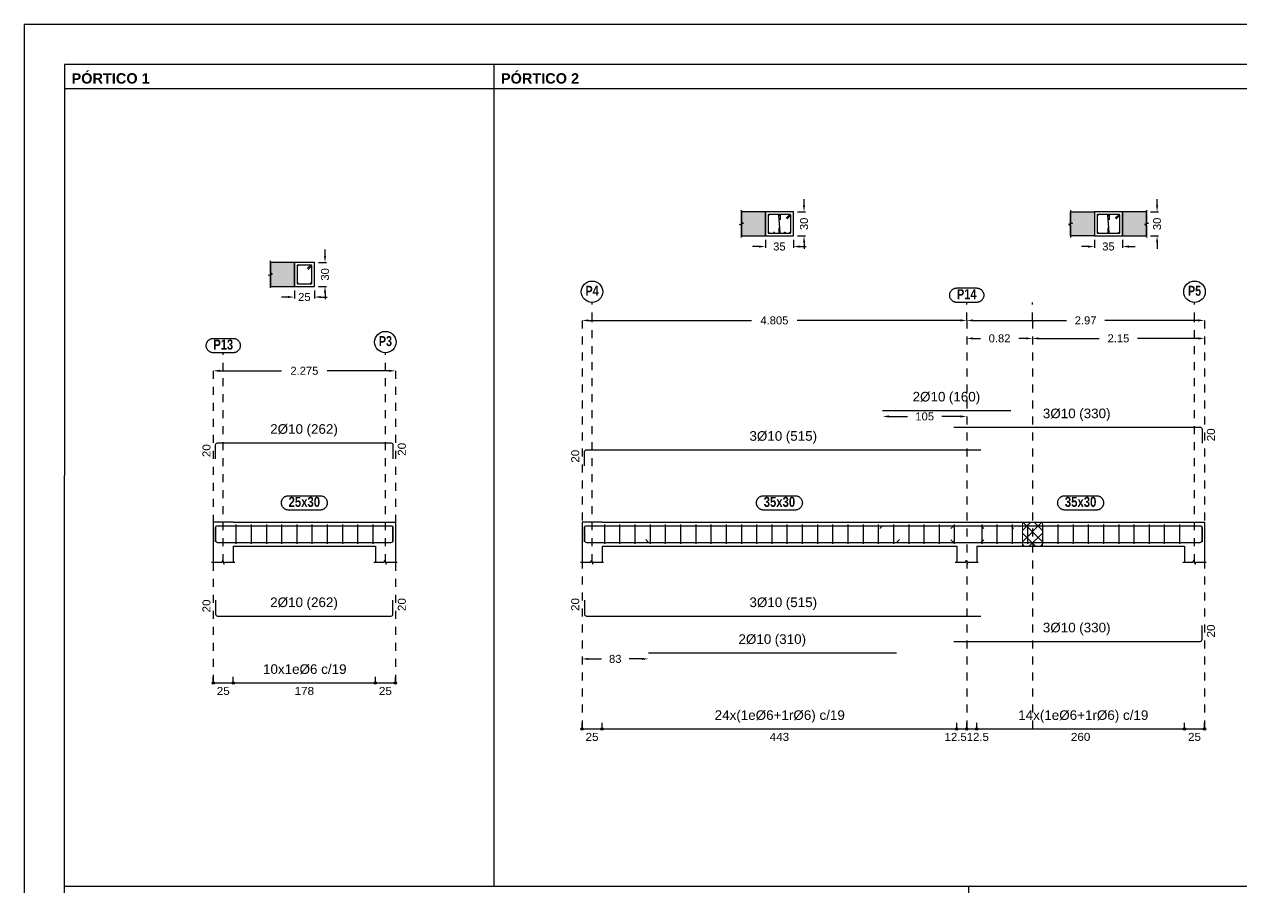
# Model space of a CAD drawing. Extents: x 2455 to 9764, y -806 to 181.
# Drawn here: x 4990.47 to 5005.68, y -489.4 to -478.61 of the extents above; entities that cross this region are included whole.
import ezdxf
from ezdxf.enums import TextEntityAlignment as Align

# ---------------------------------------------------------------- set-up
doc = ezdxf.new("R2010")
doc.units = 0
doc.header["$LTSCALE"] = 0.2
doc.header["$MEASUREMENT"] = 0
doc.linetypes.add('CYPE_RAYAPUNTO', pattern=[0.4125, 0.2025, -0.105, 0, -0.105])
doc.linetypes.add('PUNTOS2', pattern=[0.125, 0, -0.125])
doc.layers.add('01_cartela', color=6, linetype='CONTINUOUS', plot=False)
for name, color, linetype in [('01_cotas', 4, 'CONTINUOUS'), ('01_parcela', 7, 'CONTINUOUS'), ('01_primera', 5, 'CONTINUOUS'), ('01_texto cartela', 4, 'CONTINUOUS'), ('ALZ_CONT_NUDOS', 5, 'CONTINUOUS'), ('ALZ_CONT_VIG_HORMIGON', 5, 'CONTINUOUS'), ('ALZ_COT_COT_LIN_APOYOS', 120, 'CYPE_RAYAPUNTO'), ('ALZ_REF_REF_REFERENCIA', 3, 'CONTINUOUS'), ('ALZ_REF_TEXTO_REF_NOMBRE', 3, 'CONTINUOUS'), ('ARM_LONGITUDINAL_Ø10', 4, 'CONTINUOUS'), ('ARM_TRANSVERSAL_Ø6', 4, 'CONTINUOUS'), ('SEC_CONT_FORJADOS_SECCION', 8, 'CONTINUOUS'), ('SEC_CONT_VIG_HORMIGON_SECCION', 2, 'CONTINUOUS'), ('UNI_CORTANTES', 3, 'CONTINUOUS')]:
    doc.layers.add(name, color=color, linetype=linetype)
doc.layers.add('VIG_CARAS', color=5, linetype='CONTINUOUS', lineweight=9)
doc.styles.add('BERNARDO', font='GOTHICB.TTF')
doc.styles.add('CYPETXT_0.15', font='arial.ttf', dxfattribs={"height": 0.1})
doc.styles.add('Estilo1', font='swissel.ttf')
doc.styles.add('NIEVES2', font='sanss___.ttf')
doc.styles.add('NIEVES3', font='swisseb.ttf')
doc.styles.add('ROMANS', font='romans')
doc.dimstyles.new('DECIMAL-50', dxfattribs={"dimtxt": 0.08, "dimasz": 0.15, "dimexe": 0.05, "dimexo": 0.05, "dimgap": 0.09, "dimtad": 0, "dimzin": 0, "dimdsep": 46, "dimtxsty": 'ROMANS', "dimblk": 'DOTSMALL', "dimcen": 0.09, "dimclrt": 7, "dimadec": 0, "dimazin": 0, "dimtfac": 1.38, "dimtix": 1, "dimtofl": 0, "dimtmove": 2, "dimatfit": 3, "dimldrblk": 'OBLIQUE', "dimfxl": 1, "dimtolj": 1, "dimtzin": 0, "dimarcsym": 0})

# ---------------------------------------------------------------- blocks, each defined once
blk = doc.blocks.new('*D670')
at = {"layer": '01_cotas', "color": 0, "linetype": 'PUNTOS2', "lineweight": -2, "transparency": 16777216}
for p, q in [((4993.843, -481.937), (4993.843, -482.07)), ((4994.093, -481.937), (4994.093, -482.07))]:
    blk.add_line(p, q, dxfattribs=at)
at = {"layer": '01_cotas', "color": 0, "lineweight": -2, "transparency": 16777216}
for p, q in [((4993.763, -482.02), (4993.683, -482.02)), ((4994.173, -482.02), (4994.253, -482.02))]:
    blk.add_line(p, q, dxfattribs=at)
at = {"layer": '01_cotas', "color": 0, "transparency": 16777216}
for points in [[(4993.763, -482.007), (4993.763, -482.033), (4993.843, -482.02)], [(4994.173, -482.007), (4994.173, -482.033), (4994.093, -482.02)]]:
    blk.add_solid(points, dxfattribs=at)
at = {"layer": '01_cotas', "color": 5, "transparency": 16777216, "insert": (4993.968, -482.02), "char_height": 0.1, "attachment_point": 5, "style": 'Estilo1'}
blk.add_mtext('\\A1;25', dxfattribs=at)
blk = doc.blocks.new('*D671')
at = {"layer": '01_cotas', "color": 0, "lineweight": -2, "transparency": 16777216}
for p, q in [((4994.226, -481.507), (4994.226, -481.427)), ((4994.226, -481.967), (4994.226, -482.047))]:
    blk.add_line(p, q, dxfattribs=at)
at = {"layer": '01_cotas', "color": 0, "linetype": 'PUNTOS2', "lineweight": -2, "transparency": 16777216}
for p, q in [((4994.143, -481.587), (4994.276, -481.587)), ((4994.143, -481.887), (4994.276, -481.887))]:
    blk.add_line(p, q, dxfattribs=at)
at = {"layer": '01_cotas', "color": 0, "transparency": 16777216}
for points in [[(4994.212, -481.507), (4994.239, -481.507), (4994.226, -481.587)], [(4994.212, -481.967), (4994.239, -481.967), (4994.226, -481.887)]]:
    blk.add_solid(points, dxfattribs=at)
at = {"layer": '01_cotas', "color": 5, "transparency": 16777216, "insert": (4994.226, -481.737), "char_height": 0.1, "attachment_point": 5, "rotation": 90, "style": 'Estilo1'}
blk.add_mtext('\\A1;30', dxfattribs=at)
blk = doc.blocks.new('*D672')
at = {"layer": '01_cotas', "color": 0, "lineweight": -2, "transparency": 16777216}
for p, q in [((4992.91, -482.942), (4993.683, -482.942)), ((4995.025, -482.942), (4994.253, -482.942))]:
    blk.add_line(p, q, dxfattribs=at)
at = {"layer": '01_cotas', "color": 0, "transparency": 16777216}
for points in [[(4992.91, -482.928), (4992.91, -482.955), (4992.83, -482.942)], [(4995.025, -482.928), (4995.025, -482.955), (4995.105, -482.942)]]:
    blk.add_solid(points, dxfattribs=at)
at = {"layer": '01_cotas', "color": 5, "transparency": 16777216, "insert": (4993.968, -482.942), "char_height": 0.1, "attachment_point": 5, "style": 'Estilo1'}
blk.add_mtext('\\A1;2.275', dxfattribs=at)
blk = doc.blocks.new('*D673')
at = {"layer": '01_cotas', "color": 0, "linetype": 'PUNTOS2', "lineweight": -2, "transparency": 16777216}
for p, q in [((4999.726, -481.306), (4999.726, -481.439)), ((5000.076, -481.306), (5000.076, -481.439))]:
    blk.add_line(p, q, dxfattribs=at)
at = {"layer": '01_cotas', "color": 0, "lineweight": -2, "transparency": 16777216}
for p, q in [((4999.646, -481.389), (4999.566, -481.389)), ((5000.156, -481.389), (5000.236, -481.389))]:
    blk.add_line(p, q, dxfattribs=at)
at = {"layer": '01_cotas', "color": 0, "transparency": 16777216}
for points in [[(4999.646, -481.376), (4999.646, -481.403), (4999.726, -481.389)], [(5000.156, -481.376), (5000.156, -481.403), (5000.076, -481.389)]]:
    blk.add_solid(points, dxfattribs=at)
at = {"layer": '01_cotas', "color": 5, "transparency": 16777216, "insert": (4999.901, -481.389), "char_height": 0.1, "attachment_point": 5, "style": 'Estilo1'}
blk.add_mtext('\\A1;35', dxfattribs=at)
blk = doc.blocks.new('*D674')
at = {"layer": '01_cotas', "color": 0, "lineweight": -2, "transparency": 16777216}
for p, q in [((5000.209, -480.876), (5000.209, -480.796)), ((5000.209, -481.336), (5000.209, -481.416))]:
    blk.add_line(p, q, dxfattribs=at)
at = {"layer": '01_cotas', "color": 0, "linetype": 'PUNTOS2', "lineweight": -2, "transparency": 16777216}
for p, q in [((5000.126, -480.956), (5000.259, -480.956)), ((5000.126, -481.256), (5000.259, -481.256))]:
    blk.add_line(p, q, dxfattribs=at)
at = {"layer": '01_cotas', "color": 0, "transparency": 16777216}
for points in [[(5000.196, -480.876), (5000.222, -480.876), (5000.209, -480.956)], [(5000.196, -481.336), (5000.222, -481.336), (5000.209, -481.256)]]:
    blk.add_solid(points, dxfattribs=at)
at = {"layer": '01_cotas', "color": 5, "transparency": 16777216, "insert": (5000.209, -481.106), "char_height": 0.1, "attachment_point": 5, "rotation": 90, "style": 'Estilo1'}
blk.add_mtext('\\A1;30', dxfattribs=at)
blk = doc.blocks.new('*D675')
at = {"layer": '01_cotas', "color": 0, "linetype": 'PUNTOS2', "lineweight": -2, "transparency": 16777216}
for p, q in [((5003.836, -481.306), (5003.836, -481.439)), ((5004.186, -481.306), (5004.186, -481.439))]:
    blk.add_line(p, q, dxfattribs=at)
at = {"layer": '01_cotas', "color": 0, "lineweight": -2, "transparency": 16777216}
for p, q in [((5003.756, -481.389), (5003.676, -481.389)), ((5004.266, -481.389), (5004.346, -481.389))]:
    blk.add_line(p, q, dxfattribs=at)
at = {"layer": '01_cotas', "color": 0, "transparency": 16777216}
for points in [[(5003.756, -481.376), (5003.756, -481.403), (5003.836, -481.389)], [(5004.266, -481.376), (5004.266, -481.403), (5004.186, -481.389)]]:
    blk.add_solid(points, dxfattribs=at)
at = {"layer": '01_cotas', "color": 5, "transparency": 16777216, "insert": (5004.011, -481.389), "char_height": 0.1, "attachment_point": 5, "style": 'Estilo1'}
blk.add_mtext('\\A1;35', dxfattribs=at)
blk = doc.blocks.new('*D676')
at = {"layer": '01_cotas', "color": 0, "lineweight": -2, "transparency": 16777216}
for p, q in [((5004.619, -480.876), (5004.619, -480.796)), ((5004.619, -481.336), (5004.619, -481.416))]:
    blk.add_line(p, q, dxfattribs=at)
at = {"layer": '01_cotas', "color": 0, "linetype": 'PUNTOS2', "lineweight": -2, "transparency": 16777216}
for p, q in [((5004.536, -480.956), (5004.669, -480.956)), ((5004.536, -481.256), (5004.669, -481.256))]:
    blk.add_line(p, q, dxfattribs=at)
at = {"layer": '01_cotas', "color": 0, "transparency": 16777216}
for points in [[(5004.606, -480.876), (5004.632, -480.876), (5004.619, -480.956)], [(5004.606, -481.336), (5004.632, -481.336), (5004.619, -481.256)]]:
    blk.add_solid(points, dxfattribs=at)
at = {"layer": '01_cotas', "color": 5, "transparency": 16777216, "insert": (5004.619, -481.106), "char_height": 0.1, "attachment_point": 5, "rotation": 90, "style": 'Estilo1'}
blk.add_mtext('\\A1;30', dxfattribs=at)
blk = doc.blocks.new('*D677')
at = {"layer": '01_cotas', "color": 0, "lineweight": -2, "transparency": 16777216}
for p, q in [((5002.321, -482.537), (5002.412, -482.537)), ((5002.981, -482.537), (5002.89, -482.537))]:
    blk.add_line(p, q, dxfattribs=at)
at = {"layer": '01_cotas', "color": 0, "transparency": 16777216}
for points in [[(5002.321, -482.524), (5002.321, -482.551), (5002.241, -482.537)], [(5002.981, -482.524), (5002.981, -482.551), (5003.061, -482.537)]]:
    blk.add_solid(points, dxfattribs=at)
at = {"layer": '01_cotas', "color": 5, "transparency": 16777216, "insert": (5002.651, -482.537), "char_height": 0.1, "attachment_point": 5, "style": 'Estilo1'}
blk.add_mtext('\\A1;0.82', dxfattribs=at)
blk = doc.blocks.new('*D678')
at = {"layer": '01_cotas', "color": 0, "lineweight": -2, "transparency": 16777216}
for p, q in [((5003.141, -482.537), (5003.896, -482.537)), ((5005.131, -482.537), (5004.376, -482.537))]:
    blk.add_line(p, q, dxfattribs=at)
at = {"layer": '01_cotas', "color": 0, "transparency": 16777216}
for points in [[(5003.141, -482.524), (5003.141, -482.551), (5003.061, -482.537)], [(5005.131, -482.524), (5005.131, -482.551), (5005.211, -482.537)]]:
    blk.add_solid(points, dxfattribs=at)
at = {"layer": '01_cotas', "color": 5, "transparency": 16777216, "insert": (5004.136, -482.537), "char_height": 0.1, "attachment_point": 5, "style": 'Estilo1'}
blk.add_mtext('\\A1;2.15', dxfattribs=at)
blk = doc.blocks.new('*D679')
at = {"layer": '01_cotas', "color": 0, "lineweight": -2, "transparency": 16777216}
for p, q in [((4997.516, -482.312), (4999.553, -482.312)), ((5002.161, -482.312), (5000.124, -482.312))]:
    blk.add_line(p, q, dxfattribs=at)
at = {"layer": '01_cotas', "color": 0, "transparency": 16777216}
for points in [[(4997.516, -482.299), (4997.516, -482.326), (4997.436, -482.312)], [(5002.161, -482.299), (5002.161, -482.326), (5002.241, -482.312)]]:
    blk.add_solid(points, dxfattribs=at)
at = {"layer": '01_cotas', "color": 5, "transparency": 16777216, "insert": (4999.839, -482.312), "char_height": 0.1, "attachment_point": 5, "style": 'Estilo1'}
blk.add_mtext('\\A1;4.805', dxfattribs=at)
blk = doc.blocks.new('*D680')
at = {"layer": '01_cotas', "color": 0, "lineweight": -2, "transparency": 16777216}
for p, q in [((5002.321, -482.312), (5003.488, -482.312)), ((5005.131, -482.312), (5003.965, -482.312))]:
    blk.add_line(p, q, dxfattribs=at)
at = {"layer": '01_cotas', "color": 0, "transparency": 16777216}
for points in [[(5002.321, -482.299), (5002.321, -482.326), (5002.241, -482.312)], [(5005.131, -482.299), (5005.131, -482.326), (5005.211, -482.312)]]:
    blk.add_solid(points, dxfattribs=at)
at = {"layer": '01_cotas', "color": 5, "transparency": 16777216, "insert": (5003.726, -482.312), "char_height": 0.1, "attachment_point": 5, "style": 'Estilo1'}
blk.add_mtext('\\A1;2.97', dxfattribs=at)
blk = doc.blocks.new('*D681')
at = {"layer": '01_cotas', "color": 0, "lineweight": -2, "transparency": 16777216}
for p, q in [((5001.271, -483.512), (5001.502, -483.512)), ((5002.161, -483.512), (5001.93, -483.512))]:
    blk.add_line(p, q, dxfattribs=at)
at = {"layer": '01_cotas', "color": 0, "transparency": 16777216}
for points in [[(5001.271, -483.499), (5001.271, -483.526), (5001.191, -483.512)], [(5002.161, -483.499), (5002.161, -483.526), (5002.241, -483.512)]]:
    blk.add_solid(points, dxfattribs=at)
at = {"layer": '01_cotas', "color": 5, "transparency": 16777216, "insert": (5001.716, -483.512), "char_height": 0.1, "attachment_point": 5, "style": 'Estilo1'}
blk.add_mtext('\\A1;105', dxfattribs=at)
blk = doc.blocks.new('*D682')
at = {"layer": '01_cotas', "color": 0, "lineweight": -2, "transparency": 16777216}
for p, q in [((4997.516, -486.542), (4997.679, -486.542)), ((4998.186, -486.542), (4998.024, -486.542))]:
    blk.add_line(p, q, dxfattribs=at)
at = {"layer": '01_cotas', "color": 0, "transparency": 16777216}
for points in [[(4997.516, -486.528), (4997.516, -486.555), (4997.436, -486.542)], [(4998.186, -486.528), (4998.186, -486.555), (4998.266, -486.542)]]:
    blk.add_solid(points, dxfattribs=at)
at = {"layer": '01_cotas', "color": 5, "transparency": 16777216, "insert": (4997.851, -486.542), "char_height": 0.1, "attachment_point": 5, "style": 'Estilo1'}
blk.add_mtext('\\A1;83', dxfattribs=at)

msp = doc.modelspace()

# ---------------------------------------------------------------- hatches: boundary and pattern name
at = {"layer": 'SEC_CONT_FORJADOS_SECCION', "true_color": 0xdad7d3}
for points in [[(4999.426, -481.256), (4999.726, -481.256), (4999.726, -480.956), (4999.426, -480.956)], [(5003.536, -480.956), (5003.836, -480.956), (5003.836, -481.256), (5003.536, -481.256)], [(5004.486, -480.956), (5004.186, -480.956), (5004.186, -481.256), (5004.486, -481.256)], [(4993.543, -481.887), (4993.843, -481.887), (4993.843, -481.587), (4993.543, -481.587)]]:
    msp.add_hatch(color=254, dxfattribs=at).paths.add_polyline_path(points)

# ---------------------------------------------------------------- linework, layer by layer
at = {"layer": '01_cartela', "color": 3}
msp.add_lwpolyline([(4990.47, -478.613), (4990.47, -500.148), (5021.108, -500.148), (5021.108, -478.613)], close=True, dxfattribs=at)
at = {"layer": '01_parcela', "color": 7, "ltscale": 2.5}
for p, q in [((4990.97, -479.113), (4990.969, -489.38)), ((5020.608, -479.113), (4990.97, -479.113)), ((4996.334, -479.113), (4996.333, -489.38)), ((4990.969, -489.38), (5020.609, -489.38)), ((4990.969, -489.38), (4990.971, -499.648)), ((5002.263, -489.38), (5002.264, -499.648))]:
    msp.add_line(p, q, dxfattribs=at)
at = {"layer": '01_primera', "ltscale": 2.5}
msp.add_line((4990.97, -479.415), (5020.608, -479.415), dxfattribs=at)
at = {"layer": 'ALZ_CONT_NUDOS', "lineweight": 0}
for p, q in [((5002.936, -484.936), (5003.04, -484.832)), ((5002.936, -485.077), (5003.181, -484.832)), ((5003.186, -485.077), (5002.941, -484.832)), ((5003.186, -484.936), (5003.082, -484.832)), ((5003.099, -485.132), (5002.936, -484.969)), ((5003.023, -485.132), (5003.186, -484.969)), ((5002.958, -485.132), (5002.936, -485.11)), ((5003.164, -485.132), (5003.186, -485.11))]:
    msp.add_line(p, q, dxfattribs=at)
at = {"layer": 'ALZ_CONT_NUDOS'}
for p, q in [((4992.83, -485.132), (4992.83, -485.332)), ((4993.08, -485.132), (4993.08, -485.332)), ((4994.855, -485.132), (4994.855, -485.332)), ((4995.105, -485.132), (4995.105, -485.332)), ((4997.436, -485.132), (4997.436, -485.332)), ((4997.686, -485.132), (4997.686, -485.332)), ((5002.116, -485.132), (5002.116, -485.332)), ((5002.366, -485.132), (5002.366, -485.332)), ((5004.961, -485.132), (5004.961, -485.332)), ((5005.211, -485.132), (5005.211, -485.332))]:
    msp.add_line(p, q, dxfattribs=at)
for points in [[(4993.08, -484.832), (4992.83, -484.832), (4992.83, -485.132)], [(4994.855, -484.832), (4995.105, -484.832), (4995.105, -485.132)], [(4997.686, -484.832), (4997.436, -484.832), (4997.436, -485.132)], [(5002.116, -484.832), (5002.366, -484.832)], [(5004.961, -484.832), (5005.211, -484.832), (5005.211, -485.132)], [(4992.81, -485.332), (4992.94, -485.332), (4992.948, -485.307), (4992.963, -485.357), (4992.97, -485.332), (4993.1, -485.332)], [(4994.835, -485.332), (4994.965, -485.332), (4994.973, -485.307), (4994.988, -485.357), (4994.995, -485.332), (4995.125, -485.332)], [(4997.416, -485.332), (4997.546, -485.332), (4997.554, -485.307), (4997.569, -485.357), (4997.576, -485.332), (4997.706, -485.332)], [(5002.096, -485.332), (5002.226, -485.332), (5002.234, -485.307), (5002.249, -485.357), (5002.256, -485.332), (5002.386, -485.332)], [(5004.941, -485.332), (5005.071, -485.332), (5005.079, -485.307), (5005.094, -485.357), (5005.101, -485.332), (5005.231, -485.332)]]:
    msp.add_lwpolyline(points, dxfattribs=at)
at = {"layer": 'ALZ_CONT_NUDOS', "lineweight": 0}
msp.add_lwpolyline([(5002.936, -484.832), (5002.936, -485.132), (5003.186, -485.132), (5003.186, -484.832), (5002.936, -484.832)], close=True, dxfattribs=at)
at = {"layer": 'ALZ_CONT_VIG_HORMIGON'}
for p, q in [((4993.08, -484.832), (4994.855, -484.832)), ((4997.686, -484.832), (5002.116, -484.832)), ((5002.366, -484.832), (5003.061, -484.832)), ((5003.061, -484.832), (5004.961, -484.832)), ((4993.08, -485.132), (4994.855, -485.132)), ((4997.686, -485.132), (5002.116, -485.132)), ((5002.366, -485.132), (5003.061, -485.132)), ((5003.061, -485.132), (5004.961, -485.132))]:
    msp.add_line(p, q, dxfattribs=at)
at = {"layer": 'ALZ_COT_COT_LIN_APOYOS'}
for p, q in [((4997.561, -482.312), (4997.561, -482.087)), ((5002.241, -482.312), (5002.241, -482.087)), ((5003.061, -482.312), (5003.061, -482.087)), ((5005.086, -482.312), (5005.086, -482.087)), ((4997.436, -482.312), (4997.436, -487.416)), ((4997.561, -485.332), (4997.561, -482.312)), ((5002.241, -482.312), (5002.241, -487.416)), ((5002.241, -482.312), (5002.241, -487.416)), ((5003.061, -482.312), (5003.061, -487.416)), ((5005.086, -485.332), (5005.086, -482.312)), ((5005.211, -482.312), (5005.211, -487.416)), ((5005.211, -482.312), (5005.211, -487.416)), ((4992.955, -482.942), (4992.955, -482.717)), ((4994.98, -482.942), (4994.98, -482.717)), ((4992.83, -482.942), (4992.83, -486.842)), ((4992.955, -485.332), (4992.955, -482.942)), ((4994.98, -485.332), (4994.98, -482.942)), ((4995.105, -482.942), (4995.105, -486.842))]:
    msp.add_line(p, q, dxfattribs=at)
at = {"layer": 'ALZ_REF_REF_REFERENCIA'}
for points in [[(5002.364, -481.907), (5002.37, -481.908), (5002.376, -481.908), (5002.382, -481.909), (5002.388, -481.911), (5002.394, -481.912), (5002.399, -481.914), (5002.405, -481.917), (5002.41, -481.92), (5002.415, -481.923), (5002.42, -481.927), (5002.424, -481.931), (5002.429, -481.935), (5002.433, -481.939), (5002.436, -481.944), (5002.44, -481.949), (5002.443, -481.954), (5002.446, -481.959), (5002.448, -481.965), (5002.45, -481.971), (5002.452, -481.976), (5002.453, -481.982), (5002.454, -481.988), (5002.454, -481.994), (5002.454, -482), (5002.454, -482.006), (5002.453, -482.012), (5002.452, -482.018), (5002.45, -482.024), (5002.448, -482.03), (5002.446, -482.035), (5002.443, -482.041), (5002.44, -482.046), (5002.436, -482.051), (5002.433, -482.055), (5002.429, -482.06), (5002.424, -482.064), (5002.42, -482.068), (5002.415, -482.072), (5002.41, -482.075), (5002.405, -482.078), (5002.399, -482.08), (5002.394, -482.082), (5002.388, -482.084), (5002.382, -482.086), (5002.376, -482.087), (5002.37, -482.087), (5002.364, -482.087), (5002.118, -482.087), (5002.112, -482.087), (5002.106, -482.087), (5002.1, -482.086), (5002.094, -482.084), (5002.089, -482.082), (5002.083, -482.08), (5002.077, -482.078), (5002.072, -482.075), (5002.067, -482.072), (5002.062, -482.068), (5002.058, -482.064), (5002.053, -482.06), (5002.049, -482.055), (5002.046, -482.051), (5002.042, -482.046), (5002.039, -482.041), (5002.036, -482.035), (5002.034, -482.03), (5002.032, -482.024), (5002.03, -482.018), (5002.029, -482.012), (5002.028, -482.006), (5002.028, -482), (5002.028, -481.994), (5002.028, -481.988), (5002.029, -481.982), (5002.03, -481.976), (5002.032, -481.971), (5002.034, -481.965), (5002.036, -481.959), (5002.039, -481.954), (5002.042, -481.949), (5002.046, -481.944), (5002.049, -481.939), (5002.053, -481.935), (5002.058, -481.931), (5002.062, -481.927), (5002.067, -481.923), (5002.072, -481.92), (5002.077, -481.917), (5002.083, -481.914), (5002.089, -481.912), (5002.094, -481.911), (5002.1, -481.909), (5002.106, -481.908), (5002.112, -481.908), (5002.118, -481.907), (5002.364, -481.907)], [(4993.078, -482.537), (4993.084, -482.537), (4993.09, -482.538), (4993.096, -482.539), (4993.102, -482.54), (4993.108, -482.542), (4993.113, -482.544), (4993.119, -482.546), (4993.124, -482.549), (4993.129, -482.553), (4993.134, -482.556), (4993.138, -482.56), (4993.143, -482.564), (4993.147, -482.569), (4993.151, -482.573), (4993.154, -482.578), (4993.157, -482.583), (4993.16, -482.589), (4993.162, -482.594), (4993.164, -482.6), (4993.166, -482.606), (4993.167, -482.612), (4993.168, -482.618), (4993.168, -482.624), (4993.168, -482.63), (4993.168, -482.636), (4993.167, -482.642), (4993.166, -482.648), (4993.164, -482.653), (4993.162, -482.659), (4993.16, -482.665), (4993.157, -482.67), (4993.154, -482.675), (4993.151, -482.68), (4993.147, -482.685), (4993.143, -482.689), (4993.138, -482.693), (4993.134, -482.697), (4993.129, -482.701), (4993.124, -482.704), (4993.119, -482.707), (4993.113, -482.71), (4993.108, -482.712), (4993.102, -482.714), (4993.096, -482.715), (4993.09, -482.716), (4993.084, -482.717), (4993.078, -482.717), (4992.832, -482.717), (4992.826, -482.717), (4992.82, -482.716), (4992.814, -482.715), (4992.808, -482.714), (4992.803, -482.712), (4992.797, -482.71), (4992.791, -482.707), (4992.786, -482.704), (4992.781, -482.701), (4992.776, -482.697), (4992.772, -482.693), (4992.767, -482.689), (4992.763, -482.685), (4992.76, -482.68), (4992.756, -482.675), (4992.753, -482.67), (4992.75, -482.665), (4992.748, -482.659), (4992.746, -482.653), (4992.745, -482.648), (4992.743, -482.642), (4992.743, -482.636), (4992.742, -482.63), (4992.742, -482.624), (4992.743, -482.618), (4992.743, -482.612), (4992.745, -482.606), (4992.746, -482.6), (4992.748, -482.594), (4992.75, -482.589), (4992.753, -482.583), (4992.756, -482.578), (4992.76, -482.573), (4992.763, -482.569), (4992.767, -482.564), (4992.772, -482.56), (4992.776, -482.556), (4992.781, -482.553), (4992.786, -482.549), (4992.791, -482.546), (4992.797, -482.544), (4992.803, -482.542), (4992.808, -482.54), (4992.814, -482.539), (4992.82, -482.538), (4992.826, -482.537), (4992.832, -482.537), (4993.078, -482.537)]]:
    msp.add_lwpolyline(points, close=True, dxfattribs=at)
for centre in [(4997.561, -481.954), (5005.086, -481.954), (4994.98, -482.583)]:
    msp.add_circle(centre, 0.134, dxfattribs=at)
at = {"layer": 'ALZ_REF_TEXTO_REF_NOMBRE', "color": 5}
for points in [[(4994.164, -484.502), (4994.17, -484.502), (4994.176, -484.503), (4994.182, -484.504), (4994.188, -484.505), (4994.194, -484.507), (4994.199, -484.509), (4994.205, -484.511), (4994.21, -484.514), (4994.215, -484.518), (4994.22, -484.521), (4994.225, -484.525), (4994.229, -484.529), (4994.233, -484.534), (4994.237, -484.538), (4994.24, -484.543), (4994.243, -484.548), (4994.246, -484.554), (4994.248, -484.559), (4994.25, -484.565), (4994.252, -484.571), (4994.253, -484.577), (4994.254, -484.583), (4994.254, -484.589), (4994.254, -484.595), (4994.254, -484.601), (4994.253, -484.607), (4994.252, -484.613), (4994.25, -484.618), (4994.248, -484.624), (4994.246, -484.63), (4994.243, -484.635), (4994.24, -484.64), (4994.237, -484.645), (4994.233, -484.65), (4994.229, -484.654), (4994.225, -484.658), (4994.22, -484.662), (4994.215, -484.666), (4994.21, -484.669), (4994.205, -484.672), (4994.199, -484.675), (4994.194, -484.677), (4994.188, -484.679), (4994.182, -484.68), (4994.176, -484.681), (4994.17, -484.682), (4994.164, -484.682), (4993.771, -484.682), (4993.765, -484.682), (4993.759, -484.681), (4993.753, -484.68), (4993.747, -484.679), (4993.742, -484.677), (4993.736, -484.675), (4993.731, -484.672), (4993.725, -484.669), (4993.72, -484.666), (4993.715, -484.662), (4993.711, -484.658), (4993.706, -484.654), (4993.702, -484.65), (4993.699, -484.645), (4993.695, -484.64), (4993.692, -484.635), (4993.69, -484.63), (4993.687, -484.624), (4993.685, -484.618), (4993.684, -484.613), (4993.682, -484.607), (4993.682, -484.601), (4993.681, -484.595), (4993.681, -484.589), (4993.682, -484.583), (4993.682, -484.577), (4993.684, -484.571), (4993.685, -484.565), (4993.687, -484.559), (4993.69, -484.554), (4993.692, -484.548), (4993.695, -484.543), (4993.699, -484.538), (4993.702, -484.534), (4993.706, -484.529), (4993.711, -484.525), (4993.715, -484.521), (4993.72, -484.518), (4993.725, -484.514), (4993.731, -484.511), (4993.736, -484.509), (4993.742, -484.507), (4993.747, -484.505), (4993.753, -484.504), (4993.759, -484.503), (4993.765, -484.502), (4993.771, -484.502), (4994.164, -484.502)], [(5000.098, -484.502), (5000.104, -484.502), (5000.11, -484.503), (5000.116, -484.504), (5000.121, -484.505), (5000.127, -484.507), (5000.133, -484.509), (5000.138, -484.511), (5000.143, -484.514), (5000.149, -484.518), (5000.153, -484.521), (5000.158, -484.525), (5000.162, -484.529), (5000.166, -484.534), (5000.17, -484.538), (5000.173, -484.543), (5000.177, -484.548), (5000.179, -484.554), (5000.182, -484.559), (5000.184, -484.565), (5000.185, -484.571), (5000.186, -484.577), (5000.187, -484.583), (5000.188, -484.589), (5000.188, -484.595), (5000.187, -484.601), (5000.186, -484.607), (5000.185, -484.613), (5000.184, -484.618), (5000.182, -484.624), (5000.179, -484.63), (5000.177, -484.635), (5000.173, -484.64), (5000.17, -484.645), (5000.166, -484.65), (5000.162, -484.654), (5000.158, -484.658), (5000.153, -484.662), (5000.149, -484.666), (5000.143, -484.669), (5000.138, -484.672), (5000.133, -484.675), (5000.127, -484.677), (5000.121, -484.679), (5000.116, -484.68), (5000.11, -484.681), (5000.104, -484.682), (5000.098, -484.682), (4999.705, -484.682), (4999.699, -484.682), (4999.693, -484.681), (4999.687, -484.68), (4999.681, -484.679), (4999.675, -484.677), (4999.669, -484.675), (4999.664, -484.672), (4999.659, -484.669), (4999.654, -484.666), (4999.649, -484.662), (4999.644, -484.658), (4999.64, -484.654), (4999.636, -484.65), (4999.632, -484.645), (4999.629, -484.64), (4999.626, -484.635), (4999.623, -484.63), (4999.621, -484.624), (4999.619, -484.618), (4999.617, -484.613), (4999.616, -484.607), (4999.615, -484.601), (4999.615, -484.595), (4999.615, -484.589), (4999.615, -484.583), (4999.616, -484.577), (4999.617, -484.571), (4999.619, -484.565), (4999.621, -484.559), (4999.623, -484.554), (4999.626, -484.548), (4999.629, -484.543), (4999.632, -484.538), (4999.636, -484.534), (4999.64, -484.529), (4999.644, -484.525), (4999.649, -484.521), (4999.654, -484.518), (4999.659, -484.514), (4999.664, -484.511), (4999.669, -484.509), (4999.675, -484.507), (4999.681, -484.505), (4999.687, -484.504), (4999.693, -484.503), (4999.699, -484.502), (4999.705, -484.502), (5000.098, -484.502)], [(5003.86, -484.502), (5003.866, -484.502), (5003.872, -484.503), (5003.878, -484.504), (5003.884, -484.505), (5003.89, -484.507), (5003.895, -484.509), (5003.901, -484.511), (5003.906, -484.514), (5003.911, -484.518), (5003.916, -484.521), (5003.92, -484.525), (5003.925, -484.529), (5003.929, -484.534), (5003.933, -484.538), (5003.936, -484.543), (5003.939, -484.548), (5003.942, -484.554), (5003.944, -484.559), (5003.946, -484.565), (5003.948, -484.571), (5003.949, -484.577), (5003.95, -484.583), (5003.95, -484.589), (5003.95, -484.595), (5003.95, -484.601), (5003.949, -484.607), (5003.948, -484.613), (5003.946, -484.618), (5003.944, -484.624), (5003.942, -484.63), (5003.939, -484.635), (5003.936, -484.64), (5003.933, -484.645), (5003.929, -484.65), (5003.925, -484.654), (5003.92, -484.658), (5003.916, -484.662), (5003.911, -484.666), (5003.906, -484.669), (5003.901, -484.672), (5003.895, -484.675), (5003.89, -484.677), (5003.884, -484.679), (5003.878, -484.68), (5003.872, -484.681), (5003.866, -484.682), (5003.86, -484.682), (5003.467, -484.682), (5003.461, -484.682), (5003.455, -484.681), (5003.449, -484.68), (5003.443, -484.679), (5003.438, -484.677), (5003.432, -484.675), (5003.427, -484.672), (5003.421, -484.669), (5003.416, -484.666), (5003.411, -484.662), (5003.407, -484.658), (5003.402, -484.654), (5003.398, -484.65), (5003.395, -484.645), (5003.391, -484.64), (5003.388, -484.635), (5003.385, -484.63), (5003.383, -484.624), (5003.381, -484.618), (5003.38, -484.613), (5003.378, -484.607), (5003.378, -484.601), (5003.377, -484.595), (5003.377, -484.589), (5003.378, -484.583), (5003.378, -484.577), (5003.38, -484.571), (5003.381, -484.565), (5003.383, -484.559), (5003.385, -484.554), (5003.388, -484.548), (5003.391, -484.543), (5003.395, -484.538), (5003.398, -484.534), (5003.402, -484.529), (5003.407, -484.525), (5003.411, -484.521), (5003.416, -484.518), (5003.421, -484.514), (5003.427, -484.511), (5003.432, -484.509), (5003.438, -484.507), (5003.443, -484.505), (5003.449, -484.504), (5003.455, -484.503), (5003.461, -484.502), (5003.467, -484.502), (5003.86, -484.502)]]:
    msp.add_lwpolyline(points, close=True, dxfattribs=at)
at = {"layer": 'ARM_LONGITUDINAL_Ø10'}
for p, q in [((5001.191, -484.878), (5001.156, -484.913)), ((5002.081, -484.878), (5002.044, -484.911)), ((5002.416, -484.878), (5002.453, -484.912)), ((5002.791, -484.878), (5002.827, -484.913)), ((4998.266, -485.086), (4998.231, -485.05)), ((5001.366, -485.086), (5001.402, -485.05)), ((5002.081, -485.086), (5002.044, -485.053)), ((5002.416, -485.086), (5002.453, -485.052))]:
    msp.add_line(p, q, dxfattribs=at)
for points in [[(5001.191, -483.437), (5002.791, -483.437)], [(5002.081, -483.646), (5005.156, -483.646), (5005.166, -483.648), (5005.174, -483.654), (5005.179, -483.662), (5005.181, -483.671), (5005.181, -483.846)], [(4992.86, -484.042), (4992.86, -483.867), (4992.862, -483.857), (4992.867, -483.849), (4992.876, -483.844), (4992.885, -483.842), (4995.05, -483.842), (4995.06, -483.844), (4995.068, -483.849), (4995.073, -483.857), (4995.075, -483.867), (4995.075, -484.042)], [(4997.466, -484.129), (4997.466, -483.954), (4997.468, -483.944), (4997.474, -483.936), (4997.482, -483.93), (4997.491, -483.929), (5002.416, -483.929)], [(4992.86, -485.078), (4992.86, -484.903), (4992.862, -484.893), (4992.867, -484.885), (4992.876, -484.88), (4992.885, -484.878), (4995.05, -484.878), (4995.06, -484.88), (4995.068, -484.885), (4995.073, -484.893), (4995.075, -484.903), (4995.075, -485.078)], [(4992.86, -484.886), (4992.86, -485.061), (4992.862, -485.07), (4992.867, -485.078), (4992.876, -485.084), (4992.885, -485.086), (4995.05, -485.086), (4995.06, -485.084), (4995.068, -485.078), (4995.073, -485.07), (4995.075, -485.061), (4995.075, -484.886)], [(4997.466, -485.078), (4997.466, -484.903), (4997.468, -484.893), (4997.474, -484.885), (4997.482, -484.88), (4997.491, -484.878), (5002.416, -484.878)], [(4997.466, -484.886), (4997.466, -485.061), (4997.468, -485.07), (4997.474, -485.078), (4997.482, -485.084), (4997.491, -485.086), (5002.416, -485.086)], [(5001.191, -484.878), (5002.791, -484.878)], [(5002.081, -484.878), (5005.156, -484.878), (5005.166, -484.88), (5005.174, -484.885), (5005.179, -484.893), (5005.181, -484.903), (5005.181, -485.078)], [(5002.081, -485.086), (5005.156, -485.086), (5005.166, -485.084), (5005.174, -485.078), (5005.179, -485.07), (5005.181, -485.061), (5005.181, -484.886)], [(4998.266, -485.086), (5001.366, -485.086)], [(4992.86, -485.807), (4992.86, -485.982), (4992.862, -485.991), (4992.867, -485.999), (4992.876, -486.005), (4992.885, -486.007), (4995.05, -486.007), (4995.06, -486.005), (4995.068, -485.999), (4995.073, -485.991), (4995.075, -485.982), (4995.075, -485.807)], [(4997.466, -485.807), (4997.466, -485.982), (4997.468, -485.991), (4997.474, -485.999), (4997.482, -486.005), (4997.491, -486.007), (5002.416, -486.007)], [(5002.081, -486.323), (5005.156, -486.323), (5005.166, -486.321), (5005.174, -486.316), (5005.179, -486.308), (5005.181, -486.298), (5005.181, -486.123)], [(4998.266, -486.467), (5001.366, -486.467)]]:
    msp.add_lwpolyline(points, dxfattribs=at)
for centre in [(4999.767, -480.997), (4999.901, -480.997), (5000.035, -480.997), (5003.877, -480.997), (5004.011, -480.997), (5004.145, -480.997), (4999.767, -481.215), (4999.834, -481.215), (4999.901, -481.215), (4999.968, -481.215), (5000.035, -481.215), (5003.877, -481.215), (5004.011, -481.215), (5004.145, -481.215), (4993.884, -481.628), (4994.052, -481.628), (4993.884, -481.846), (4994.052, -481.846)]:
    msp.add_circle(centre, 0.005, dxfattribs=at)
at = {"layer": 'ARM_TRANSVERSAL_Ø6'}
for p, q in [((4993.113, -484.862), (4993.113, -485.102)), ((4993.303, -484.862), (4993.303, -485.102)), ((4993.493, -484.862), (4993.493, -485.102)), ((4993.683, -484.862), (4993.683, -485.102)), ((4993.873, -484.862), (4993.873, -485.102)), ((4994.063, -484.862), (4994.063, -485.102)), ((4994.253, -484.862), (4994.253, -485.102)), ((4994.443, -484.862), (4994.443, -485.102)), ((4994.633, -484.862), (4994.633, -485.102)), ((4994.823, -484.862), (4994.823, -485.102)), ((4997.716, -484.862), (4997.716, -485.102)), ((4997.906, -484.862), (4997.906, -485.102)), ((4998.096, -484.862), (4998.096, -485.102)), ((4998.286, -484.862), (4998.286, -485.102)), ((4998.476, -484.862), (4998.476, -485.102)), ((4998.666, -484.862), (4998.666, -485.102)), ((4998.856, -484.862), (4998.856, -485.102)), ((4999.046, -484.862), (4999.046, -485.102)), ((4999.236, -484.862), (4999.236, -485.102)), ((4999.426, -484.862), (4999.426, -485.102)), ((4999.616, -484.862), (4999.616, -485.102)), ((4999.806, -484.862), (4999.806, -485.102)), ((4999.996, -484.862), (4999.996, -485.102)), ((5000.186, -484.862), (5000.186, -485.102)), ((5000.376, -484.862), (5000.376, -485.102)), ((5000.566, -484.862), (5000.566, -485.102)), ((5000.756, -484.862), (5000.756, -485.102)), ((5000.946, -484.862), (5000.946, -485.102)), ((5001.136, -484.862), (5001.136, -485.102)), ((5001.326, -484.862), (5001.326, -485.102)), ((5001.516, -484.862), (5001.516, -485.102)), ((5001.706, -484.862), (5001.706, -485.102)), ((5001.896, -484.862), (5001.896, -485.102)), ((5002.086, -484.862), (5002.086, -485.102)), ((5002.429, -484.862), (5002.429, -485.102)), ((5002.619, -484.862), (5002.619, -485.102)), ((5002.809, -484.862), (5002.809, -485.102)), ((5002.999, -484.862), (5002.999, -485.102)), ((5003.189, -484.862), (5003.189, -485.102)), ((5003.379, -484.862), (5003.379, -485.102)), ((5003.569, -484.862), (5003.569, -485.102)), ((5003.759, -484.862), (5003.759, -485.102)), ((5003.949, -484.862), (5003.949, -485.102)), ((5004.139, -484.862), (5004.139, -485.102)), ((5004.329, -484.862), (5004.329, -485.102)), ((5004.519, -484.862), (5004.519, -485.102)), ((5004.709, -484.862), (5004.709, -485.102)), ((5004.899, -484.862), (5004.899, -485.102))]:
    msp.add_line(p, q, dxfattribs=at)
for points in [[(4999.998, -481.045), (5000.041, -481.003), (5000.042, -481.002), (5000.042, -481), (5000.043, -480.999), (5000.043, -480.997), (5000.043, -480.996), (5000.042, -480.994), (5000.042, -480.993), (5000.041, -480.992), (5000.04, -480.991), (5000.038, -480.99), (5000.037, -480.99), (5000.035, -480.989), (4999.767, -480.989), (4999.764, -480.99), (4999.761, -480.992), (4999.76, -480.994), (4999.759, -480.997), (4999.759, -481.215), (4999.76, -481.218), (4999.761, -481.221), (4999.764, -481.223), (4999.767, -481.223), (5000.035, -481.223), (5000.038, -481.223), (5000.041, -481.221), (5000.042, -481.218), (5000.043, -481.215), (5000.043, -480.997), (5000.043, -480.996), (5000.042, -480.994), (5000.042, -480.993), (5000.041, -480.992), (5000.04, -480.991), (5000.038, -480.99), (5000.037, -480.99), (5000.035, -480.989), (5000.034, -480.989), (5000.033, -480.99), (5000.031, -480.99), (5000.03, -480.991), (5000.029, -480.992), (4999.987, -481.034)], [(4999.893, -481.155), (4999.893, -481.215), (4999.893, -481.217), (4999.894, -481.219), (4999.895, -481.22), (4999.896, -481.222), (4999.898, -481.223), (4999.899, -481.223), (4999.901, -481.223), (4999.903, -481.223), (4999.905, -481.223), (4999.906, -481.222), (4999.907, -481.22), (4999.908, -481.219), (4999.909, -481.217), (4999.909, -481.215), (4999.893, -480.997), (4999.893, -480.996), (4999.894, -480.994), (4999.895, -480.992), (4999.896, -480.991), (4999.898, -480.99), (4999.899, -480.99), (4999.901, -480.989), (4999.903, -480.99), (4999.905, -480.99), (4999.906, -480.991), (4999.907, -480.992), (4999.908, -480.994), (4999.909, -480.996), (4999.909, -480.997), (4999.909, -481.057)], [(5004.108, -481.045), (5004.151, -481.003), (5004.152, -481.002), (5004.153, -481), (5004.153, -480.999), (5004.153, -480.997), (5004.153, -480.996), (5004.153, -480.994), (5004.152, -480.993), (5004.151, -480.992), (5004.15, -480.991), (5004.148, -480.99), (5004.147, -480.99), (5004.145, -480.989), (5003.877, -480.989), (5003.874, -480.99), (5003.871, -480.992), (5003.87, -480.994), (5003.869, -480.997), (5003.869, -481.215), (5003.87, -481.218), (5003.871, -481.221), (5003.874, -481.223), (5003.877, -481.223), (5004.145, -481.223), (5004.148, -481.223), (5004.151, -481.221), (5004.153, -481.218), (5004.153, -481.215), (5004.153, -480.997), (5004.153, -480.996), (5004.153, -480.994), (5004.152, -480.993), (5004.151, -480.992), (5004.15, -480.991), (5004.148, -480.99), (5004.147, -480.99), (5004.145, -480.989), (5004.144, -480.989), (5004.143, -480.99), (5004.141, -480.99), (5004.14, -480.991), (5004.139, -480.992), (5004.097, -481.034)], [(5004.003, -481.155), (5004.003, -481.215), (5004.003, -481.217), (5004.004, -481.219), (5004.005, -481.22), (5004.006, -481.222), (5004.008, -481.223), (5004.009, -481.223), (5004.011, -481.223), (5004.013, -481.223), (5004.015, -481.223), (5004.016, -481.222), (5004.017, -481.22), (5004.018, -481.219), (5004.019, -481.217), (5004.019, -481.215), (5004.003, -480.997), (5004.003, -480.996), (5004.004, -480.994), (5004.005, -480.992), (5004.006, -480.991), (5004.008, -480.99), (5004.009, -480.99), (5004.011, -480.989), (5004.013, -480.99), (5004.015, -480.99), (5004.016, -480.991), (5004.017, -480.992), (5004.018, -480.994), (5004.019, -480.996), (5004.019, -480.997), (5004.019, -481.057)], [(4994.015, -481.676), (4994.057, -481.634), (4994.058, -481.633), (4994.059, -481.631), (4994.06, -481.63), (4994.06, -481.628), (4994.06, -481.627), (4994.059, -481.625), (4994.058, -481.624), (4994.057, -481.622), (4994.056, -481.621), (4994.055, -481.621), (4994.053, -481.62), (4994.052, -481.62), (4993.884, -481.62), (4993.881, -481.621), (4993.878, -481.622), (4993.876, -481.625), (4993.876, -481.628), (4993.876, -481.846), (4993.876, -481.849), (4993.878, -481.852), (4993.881, -481.854), (4993.884, -481.854), (4994.052, -481.854), (4994.055, -481.854), (4994.057, -481.852), (4994.059, -481.849), (4994.06, -481.846), (4994.06, -481.628), (4994.06, -481.627), (4994.059, -481.625), (4994.058, -481.624), (4994.057, -481.622), (4994.056, -481.621), (4994.055, -481.621), (4994.053, -481.62), (4994.052, -481.62), (4994.05, -481.62), (4994.049, -481.621), (4994.047, -481.621), (4994.046, -481.622), (4994.004, -481.665)]]:
    msp.add_lwpolyline(points, dxfattribs=at)
at = {"layer": 'SEC_CONT_FORJADOS_SECCION'}
for points in [[(4999.426, -481.276), (4999.426, -481.121), (4999.401, -481.114), (4999.451, -481.099), (4999.426, -481.091), (4999.426, -480.936)], [(4999.426, -481.256), (4999.726, -481.256), (4999.726, -480.956), (4999.426, -480.956)], [(5003.536, -480.936), (5003.536, -481.091), (5003.561, -481.099), (5003.511, -481.114), (5003.536, -481.121), (5003.536, -481.276)], [(5003.536, -480.956), (5003.836, -480.956), (5003.836, -481.256), (5003.536, -481.256)], [(5004.486, -480.956), (5004.186, -480.956), (5004.186, -481.256), (5004.486, -481.256)], [(5004.486, -480.936), (5004.486, -481.091), (5004.511, -481.099), (5004.461, -481.114), (5004.486, -481.121), (5004.486, -481.276)], [(4993.543, -481.907), (4993.543, -481.752), (4993.518, -481.745), (4993.568, -481.73), (4993.543, -481.722), (4993.543, -481.567)], [(4993.543, -481.887), (4993.843, -481.887), (4993.843, -481.587), (4993.543, -481.587)]]:
    msp.add_lwpolyline(points, dxfattribs=at)
at = {"layer": 'SEC_CONT_FORJADOS_SECCION', "color": 254, "true_color": 0xdad7d3}
for points in [[(4999.426, -481.256), (4999.726, -481.256), (4999.726, -480.956), (4999.426, -480.956)], [(5003.536, -480.956), (5003.836, -480.956), (5003.836, -481.256), (5003.536, -481.256)], [(5004.486, -480.956), (5004.186, -480.956), (5004.186, -481.256), (5004.486, -481.256)], [(4993.543, -481.887), (4993.843, -481.887), (4993.843, -481.587), (4993.543, -481.587)]]:
    msp.add_lwpolyline(points, close=True, dxfattribs=at)
at = {"layer": 'SEC_CONT_VIG_HORMIGON_SECCION'}
for points in [[(5000.076, -480.956), (4999.726, -480.956), (4999.726, -481.256), (5000.076, -481.256), (5000.076, -480.956)], [(5004.186, -480.956), (5003.836, -480.956), (5003.836, -481.256), (5004.186, -481.256), (5004.186, -480.956)], [(4994.093, -481.587), (4993.843, -481.587), (4993.843, -481.887), (4994.093, -481.887), (4994.093, -481.587)]]:
    msp.add_lwpolyline(points, close=True, dxfattribs=at)
at = {"layer": 'UNI_CORTANTES', "color": 2}
for p, q in [((4992.83, -486.842), (4992.83, -486.767)), ((4993.08, -486.842), (4993.08, -486.767)), ((4994.855, -486.842), (4994.855, -486.767)), ((4997.436, -487.416), (4997.436, -487.341)), ((4997.686, -487.416), (4997.686, -487.341)), ((5002.116, -487.416), (5002.116, -487.341)), ((5002.241, -487.416), (5002.241, -487.341)), ((5002.366, -487.416), (5002.366, -487.341)), ((5004.961, -487.416), (5004.961, -487.341))]:
    msp.add_line(p, q, dxfattribs=at)
for points in [[(4992.83, -486.842), (4993.08, -486.842), (4993.08, -486.767)], [(4993.08, -486.842), (4994.855, -486.842), (4994.855, -486.767)], [(4994.855, -486.842), (4995.105, -486.842), (4995.105, -486.767)], [(4997.436, -487.416), (4997.686, -487.416), (4997.686, -487.341)], [(4997.686, -487.416), (5002.116, -487.416), (5002.116, -487.341)], [(5002.116, -487.416), (5002.241, -487.416), (5002.241, -487.341)], [(5002.241, -487.416), (5002.366, -487.416), (5002.366, -487.341)], [(5002.366, -487.416), (5004.961, -487.416), (5004.961, -487.341)], [(5004.961, -487.416), (5005.211, -487.416), (5005.211, -487.341)]]:
    msp.add_lwpolyline(points, dxfattribs=at)
for centre in [(4992.83, -486.842), (4993.08, -486.842), (4993.08, -486.842), (4994.855, -486.842), (4994.855, -486.842), (4995.105, -486.842), (4997.436, -487.416), (4997.686, -487.416), (4997.686, -487.416), (5002.116, -487.416), (5002.116, -487.416), (5002.241, -487.416), (5002.241, -487.416), (5002.366, -487.416), (5002.366, -487.416), (5004.961, -487.416), (5004.961, -487.416), (5005.211, -487.416)]:
    msp.add_circle(centre, 0.015, dxfattribs=at)

# ---------------------------------------------------------------- texts
at = {"layer": '01_texto cartela', "color": 7, "style": 'NIEVES3'}
for s, p in [('PÓRTICO 1', (4991.06, -479.353)), ('PÓRTICO 2', (4996.423, -479.353))]:
    msp.add_text(s, height=0.1297, dxfattribs=at).set_placement(p)
at = {"layer": 'ALZ_REF_TEXTO_REF_NOMBRE', "color": 5, "style": 'BERNARDO'}
for s, width, p, p2 in [('P4', 0.846434, (4997.479, -482.004), (4997.644, -482.004)), ('P14', 0.841304, (5002.118, -482.047), (5002.364, -482.047)), ('P5', 0.846434, (5005.004, -482.004), (5005.169, -482.004)), ('P13', 0.841304, (4992.832, -482.677), (4993.078, -482.677)), ('P3', 0.846434, (4994.898, -482.633), (4995.063, -482.633)), ('25x30', 0.806421, (4993.771, -484.642), (4994.164, -484.642)), ('35x30', 0.806421, (4999.705, -484.642), (5000.098, -484.642)), ('35x30', 0.806421, (5003.467, -484.642), (5003.86, -484.642))]:
    msp.add_text(s, height=0.125, dxfattribs=dict(at, width=width)).set_placement(p, p2, align=Align.FIT)
at = {"layer": 'UNI_CORTANTES', "color": 4, "style": 'CYPETXT_0.15', "width": 1.042546}
for p, p2 in [((5005.341, -483.823), (5005.341, -483.661)), ((4992.795, -484.021), (4992.795, -483.859)), ((4995.235, -484.004), (4995.235, -483.842)), ((4997.401, -484.09), (4997.401, -483.928)), ((4992.795, -485.961), (4992.795, -485.799)), ((4995.235, -485.944), (4995.235, -485.782)), ((4997.401, -485.943), (4997.401, -485.781)), ((5005.341, -486.274), (5005.341, -486.112))]:
    msp.add_text('20', height=0.1, rotation=90, dxfattribs=at).set_placement(p, p2, align=Align.FIT)
at = {"layer": 'UNI_CORTANTES', "color": 2, "style": 'CYPETXT_0.15'}
for s, width, p, p2 in [('25', 1.042546, (4992.874, -486.992), (4993.036, -486.992)), ('178', 1.042546, (4993.846, -486.992), (4994.089, -486.992)), ('25', 1.042546, (4994.899, -486.992), (4995.061, -486.992)), ('25', 1.042546, (4997.48, -487.566), (4997.642, -487.566)), ('443', 1.042546, (4999.78, -487.566), (5000.023, -487.566)), ('12.5', 1.015093, (5001.965, -487.566), (5002.241, -487.566)), ('12.5', 1.015093, (5002.241, -487.566), (5002.517, -487.566)), ('260', 1.042546, (5003.542, -487.566), (5003.785, -487.566)), ('25', 1.042546, (5005.005, -487.566), (5005.167, -487.566))]:
    msp.add_text(s, height=0.1, dxfattribs=dict(at, width=width)).set_placement(p, p2, align=Align.FIT)
at = {"layer": 'VIG_CARAS', "color": 5, "style": 'NIEVES2'}
for s, p in [('2%%c10', (5001.565, -483.361)), ('(160)', (5002.018, -483.361)), ('3%%c10', (5003.192, -483.57)), ('(330)', (5003.646, -483.57)), ('2%%c10', (4993.541, -483.765)), ('(262)', (4993.995, -483.765)), ('3%%c10', (4999.527, -483.852)), ('(515)', (4999.981, -483.852)), ('2%%c10', (4993.541, -485.93)), ('(262)', (4993.995, -485.93)), ('3%%c10', (4999.527, -485.93)), ('(515)', (4999.981, -485.93)), ('3%%c10', (5003.192, -486.246)), ('(330)', (5003.646, -486.246)), ('2%%c10', (4999.39, -486.39)), ('(310)', (4999.843, -486.39))]:
    msp.add_text(s, height=0.12, dxfattribs=at).set_placement(p, align=Align.BOTTOM_LEFT)
at = {"layer": 'VIG_CARAS', "color": 4, "style": 'NIEVES2'}
for s, p in [('10x1e%%c6 c/19', (4993.451, -486.765)), ('24x(1e%%c6+1r%%c6) c/19', (4999.093, -487.34)), ('14x(1e%%c6+1r%%c6) c/19', (5002.884, -487.34))]:
    msp.add_text(s, height=0.12, dxfattribs=at).set_placement(p, align=Align.BOTTOM_LEFT)

# ---------------------------------------------------------------- dimensions: what is measured, and where the dimension line sits
at = {"layer": '01_cotas', "color": 2}
for p1, p2, distance, text, picture, middle in [((5000.076, -481.256), (5000.076, -480.956), -0.133, '30', '*D674', (5000.209, -481.106)), ((5004.486, -481.256), (5004.486, -480.956), -0.133, '30', '*D676', (5004.619, -481.106)), ((4999.726, -481.256), (5000.076, -481.256), -0.133, '35', '*D673', (4999.901, -481.389)), ((5003.836, -481.256), (5004.186, -481.256), -0.133, '35', '*D675', (5004.011, -481.389)), ((4994.093, -481.887), (4994.093, -481.587), -0.133, '30', '*D671', (4994.226, -481.737)), ((4993.843, -481.887), (4994.093, -481.887), -0.133, '25', '*D670', (4993.968, -482.02)), ((5002.241, -482.312), (4997.436, -482.312), 0, '4.805', '*D679', (4999.839, -482.312)), ((5005.211, -482.312), (5002.241, -482.312), 0, '2.97', '*D680', (5003.726, -482.312)), ((5003.061, -482.537), (5002.241, -482.537), 0, '0.82', '*D677', (5002.651, -482.537)), ((5005.211, -482.537), (5003.061, -482.537), 0, '2.15', '*D678', (5004.136, -482.537)), ((4995.105, -482.942), (4992.83, -482.942), 0, '2.275', '*D672', (4993.968, -482.942)), ((5001.191, -483.512), (5002.241, -483.512), 0, '105', '*D681', (5001.716, -483.512)), ((4997.436, -486.542), (4998.266, -486.542), 0, '83', '*D682', (4997.851, -486.542))]:
    dim = msp.add_aligned_dim(p1=p1, p2=p2, distance=distance, text=text, dimstyle='DECIMAL-50', override={"dimtxt": 0.1, "dimasz": 0.08, "dimtxsty": 'Estilo1', "dimsah": 1, "dimclrt": 5, "dimfxl": 0.09, "dimarcsym": 2}, dxfattribs=at)
    dim.commit()
    dim.dimension.update_dxf_attribs({"geometry": picture, "text_midpoint": middle})

doc.saveas('drawing.dxf')
